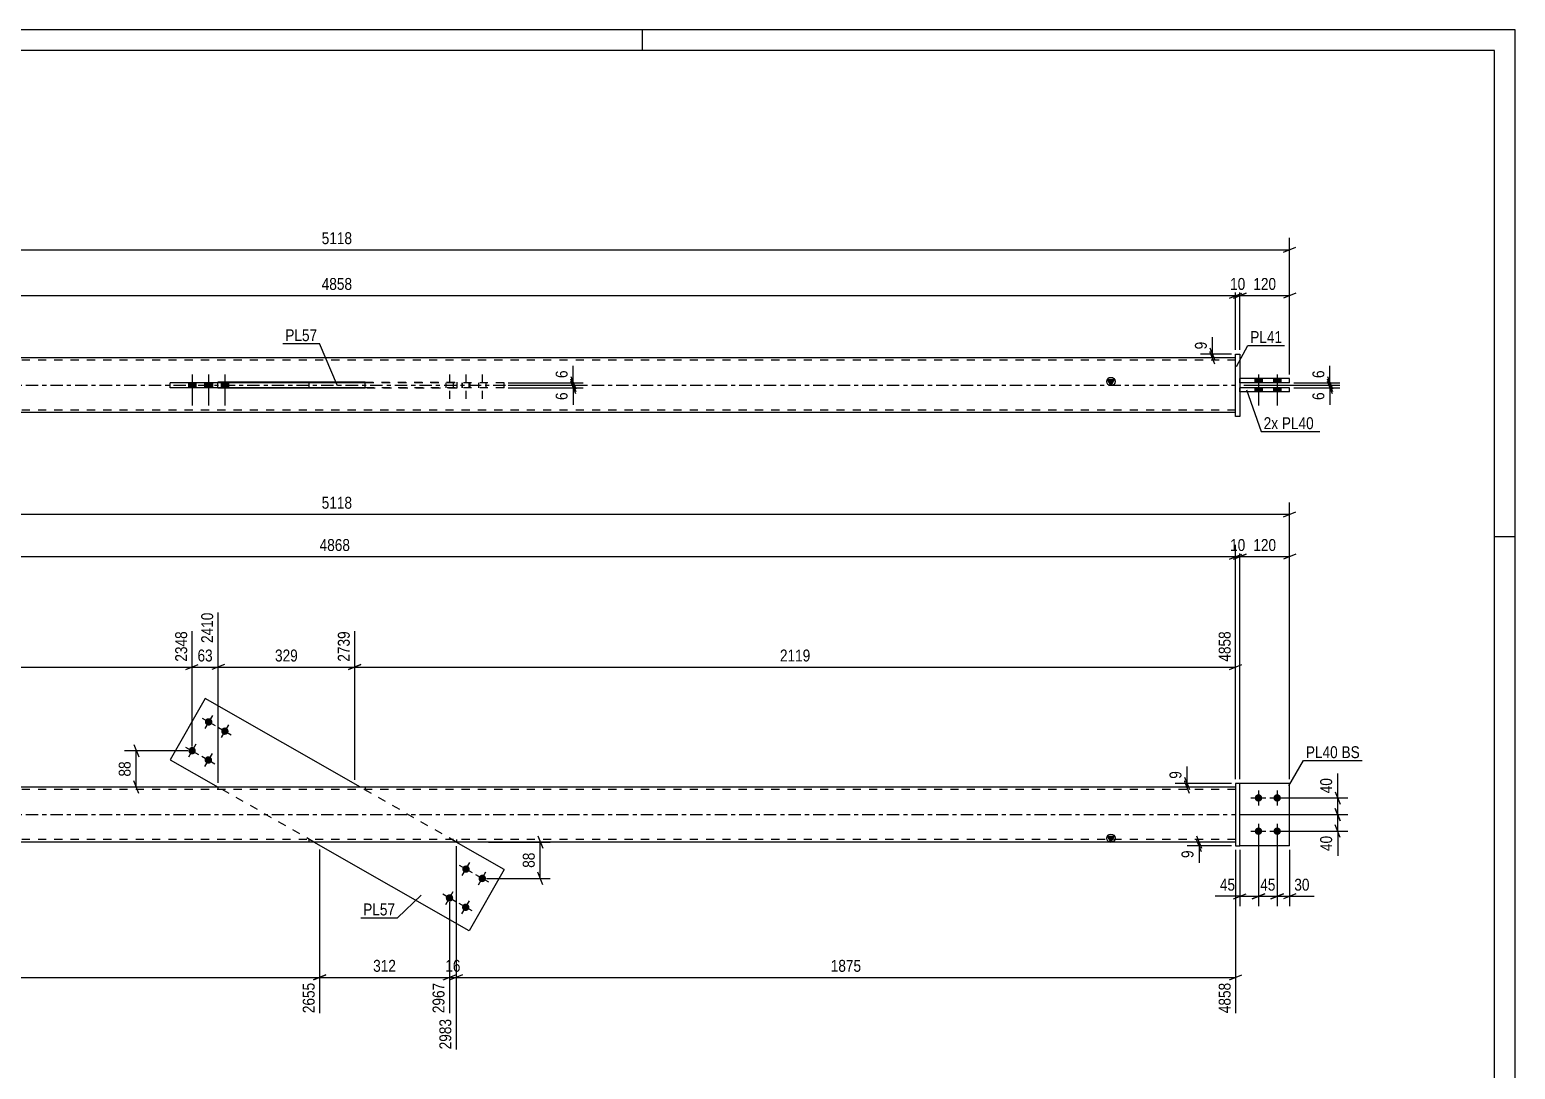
# Model space of a CAD drawing. Header units: millimetres. Extents: x 0 to 594, y 0 to 420.
# Drawn here: x 236.6 to 594, y 169.8 to 420 of the extents above; entities that cross this region are included whole.
import ezdxf

# ---------------------------------------------------------------- set-up
doc = ezdxf.new("R2010")
doc.units = ezdxf.units.MM
doc.linetypes.add('DXK_LINE_DOT2', pattern=[3.9198, 1.9599, -1.9599])
doc.linetypes.add('DXK_LINE_DOT3', pattern=[5.9187, 2.979, -0.9799, 0.9799, -0.9799])
doc.styles.add('Arial Narrow', font='ARIALN.TTF', dxfattribs={"height": 0.2})

# ---------------------------------------------------------------- blocks, each defined once
blk = doc.blocks.new('Unknown-581557676-1129')
at = {"color": 5, "linetype": 'Continuous'}
for p, q in [((594, 420), (0, 420)), ((384, 415), (384, 420)), ((594, 0), (594, 420)), ((589, 415), (5, 415)), ((589, 5), (589, 415)), ((594, 298), (589, 298))]:
    blk.add_line(p, q, dxfattribs=at)
blk = doc.blocks.new('Part-581557676-1929 - 1907')
at = {"color": 2, "linetype": 'Continuous'}
for p, q in [((527.72, 238.64), (526.72, 238.64)), ((526.72, 238.64), (526.72, 223.64)), ((527.72, 223.64), (527.72, 238.64)), ((526.72, 223.64), (527.72, 223.64))]:
    blk.add_line(p, q, dxfattribs=at)
blk = doc.blocks.new('Part-581557676-1918 - 1907')
at = {"linetype": 'Continuous'}
blk.add_hatch(color=2, dxfattribs=at).paths.add_polyline_path([(496.72, 224.54), (495.92, 225.94), (497.52, 225.94)])
at = {"color": 2, "linetype": 'Continuous'}
for p, q in [((526.72, 237.74), (182.41, 237.74)), ((496.72, 224.54), (495.92, 225.94)), ((495.92, 225.94), (497.52, 225.94)), ((497.52, 225.94), (496.72, 224.54)), ((526.72, 224.54), (182.41, 224.54))]:
    blk.add_line(p, q, dxfattribs=at)
at = {"color": 7, "linetype": 'DXK_LINE_DOT2'}
for p, q in [((526.72, 237.14), (182.41, 237.14)), ((281.84, 237.74), (281.84, 237.14)), ((317.31, 237.74), (317.31, 237.14)), ((526.72, 237.74), (526.72, 224.54)), ((526.72, 225.14), (182.41, 225.14)), ((303.85, 224.54), (303.85, 225.14)), ((339.33, 224.54), (339.33, 225.14))]:
    blk.add_line(p, q, dxfattribs=at)
at = {"color": 7, "linetype": 'DXK_LINE_DOT3'}
blk.add_line((182.41, 231.14), (526.72, 231.14), dxfattribs=at)
at = {"color": 2, "linetype": 'Continuous'}
blk.add_circle((496.72, 225.44), 1, dxfattribs=at)
blk = doc.blocks.new('Part-581557676-1923 - 1907')
at = {"color": 2, "linetype": 'Continuous'}
for p, q in [((539.72, 238.64), (527.72, 238.64)), ((539.72, 223.64), (539.72, 238.64)), ((539.72, 223.64), (527.72, 223.64))]:
    blk.add_line(p, q, dxfattribs=at)
at = {"color": 7, "linetype": 'DXK_LINE_DOT2'}
blk.add_line((527.72, 223.64), (527.72, 238.64), dxfattribs=at)
blk = doc.blocks.new('Part-581557676-1928 - 1907')
at = {"color": 7, "linetype": 'DXK_LINE_DOT2'}
for p, q in [((539.72, 238.64), (527.72, 238.64)), ((527.72, 223.64), (527.72, 238.64)), ((539.72, 223.64), (539.72, 238.64)), ((539.72, 223.64), (527.72, 223.64))]:
    blk.add_line(p, q, dxfattribs=at)
blk = doc.blocks.new('Part-581557676-1959 - 1907')
at = {"color": 2, "linetype": 'Continuous'}
for p, q in [((278.85, 259.09), (270.41, 244.33)), ((316.16, 237.74), (278.85, 259.09)), ((270.41, 244.33), (281.94, 237.74)), ((342.31, 203.19), (305, 224.54)), ((350.75, 217.94), (339.23, 224.54)), ((350.75, 217.94), (342.31, 203.19))]:
    blk.add_line(p, q, dxfattribs=at)
at = {"color": 7, "linetype": 'DXK_LINE_DOT2'}
for p, q in [((305, 224.54), (281.94, 237.74)), ((339.23, 224.54), (316.16, 237.74))]:
    blk.add_line(p, q, dxfattribs=at)
blk = doc.blocks.new('Bolt-581557676-1960 - 1907')
at = {"linetype": 'Continuous'}
for points in [[(532.22, 236.04, -1), (532.22, 234.24, -1)], [(536.72, 236.04, -1), (536.72, 234.24, -1)], [(532.22, 228.04, -1), (532.22, 226.24, -1)], [(536.72, 228.04, -1), (536.72, 226.24, -1)]]:
    blk.add_hatch(color=1, dxfattribs=at).paths.add_polyline_path(points)
at = {"color": 1, "linetype": 'Continuous'}
for p, q in [((532.22, 236.94), (532.22, 233.34)), ((536.72, 236.94), (536.72, 233.34)), ((530.42, 235.14), (534.02, 235.14)), ((534.92, 235.14), (538.52, 235.14)), ((532.22, 228.94), (532.22, 225.34)), ((536.72, 228.94), (536.72, 225.34)), ((530.42, 227.14), (534.02, 227.14)), ((534.92, 227.14), (538.52, 227.14))]:
    blk.add_line(p, q, dxfattribs=at)
blk = doc.blocks.new('Bolt-581557676-1962 - 1907')
at = {"linetype": 'Continuous'}
for points in [[(280.1, 254.23, -1), (279.21, 252.66, -1)], [(284.01, 251.99, -1), (283.12, 250.43, -1)], [(276.13, 247.28, -1), (275.24, 245.72, -1)], [(280.04, 245.05, -1), (279.14, 243.48, -1)]]:
    blk.add_hatch(color=1, dxfattribs=at).paths.add_polyline_path(points)
at = {"color": 1, "linetype": 'Continuous'}
for p, q in [((278.09, 254.34), (281.22, 252.55)), ((280.55, 255.01), (278.76, 251.88)), ((282, 252.1), (285.12, 250.31)), ((284.46, 252.77), (282.67, 249.65)), ((274.12, 247.39), (277.25, 245.61)), ((276.58, 248.06), (274.79, 244.94)), ((278.03, 245.16), (281.15, 243.37)), ((280.48, 245.83), (278.69, 242.7))]:
    blk.add_line(p, q, dxfattribs=at)
blk = doc.blocks.new('Bolt-581557676-1963 - 1907')
at = {"linetype": 'Continuous'}
for points in [[(341.13, 217.23, -1), (342.02, 218.79, -1)], [(345.03, 214.99, -1), (345.93, 216.56, -1)], [(337.15, 210.29, -1), (338.05, 211.85, -1)], [(341.06, 208.05, -1), (341.95, 209.61, -1)]]:
    blk.add_hatch(color=1, dxfattribs=at).paths.add_polyline_path(points)
at = {"color": 1, "linetype": 'Continuous'}
for p, q in [((343.14, 217.12), (340.01, 218.9)), ((340.68, 216.45), (342.47, 219.57)), ((347.04, 214.88), (343.92, 216.67)), ((344.59, 214.21), (346.37, 217.34)), ((339.16, 210.17), (336.04, 211.96)), ((336.71, 209.5), (338.5, 212.63)), ((343.07, 207.94), (339.94, 209.73)), ((340.61, 207.27), (342.4, 210.39))]:
    blk.add_line(p, q, dxfattribs=at)
blk = doc.blocks.new('Part-581557676-2357 - 2338')
at = {"color": 2, "linetype": 'Continuous'}
for p, q in [((539.72, 333.85), (527.72, 333.85)), ((527.72, 332.85), (527.72, 333.85)), ((539.72, 332.85), (527.72, 332.85)), ((539.72, 332.85), (539.72, 333.85))]:
    blk.add_line(p, q, dxfattribs=at)
blk = doc.blocks.new('Bolt-581557676-2341 - 2338')
at = {"color": 1, "linetype": 'DXK_LINE_DOT2'}
for p, q in [((337.6, 337.05), (337.6, 329.55)), ((341.51, 337.05), (341.51, 329.55)), ((341.57, 337.05), (341.57, 329.55)), ((345.48, 337.05), (345.48, 329.55)), ((336.7, 335.05), (336.7, 333.85)), ((338.5, 335.05), (338.5, 333.85)), ((340.61, 335.05), (340.61, 333.85)), ((340.67, 335.05), (340.67, 333.85)), ((342.41, 335.05), (342.41, 333.85)), ((342.47, 335.05), (342.47, 333.85)), ((344.58, 335.05), (344.58, 333.85)), ((346.38, 335.05), (346.38, 333.85))]:
    blk.add_line(p, q, dxfattribs=at)
blk = doc.blocks.new('Bolt-581557676-2342 - 2338')
at = {"linetype": 'Continuous'}
for points in [[(276.58, 335.05), (274.78, 335.05), (274.78, 333.85), (276.58, 333.85)], [(280.49, 335.05), (278.69, 335.05), (278.69, 333.85), (280.49, 333.85)], [(280.56, 335.05), (278.76, 335.05), (278.76, 333.85), (280.56, 333.85)], [(284.46, 335.05), (282.66, 335.05), (282.66, 333.85), (284.46, 333.85)]]:
    blk.add_hatch(color=1, dxfattribs=at).paths.add_polyline_path(points)
at = {"color": 1, "linetype": 'Continuous'}
for p, q in [((275.68, 337.05), (275.68, 329.55)), ((279.59, 337.05), (279.59, 329.55)), ((279.66, 337.05), (279.66, 329.55)), ((283.56, 337.05), (283.56, 329.55)), ((274.78, 335.05), (274.78, 333.85)), ((276.58, 335.05), (276.58, 333.85)), ((278.69, 335.05), (278.69, 333.85)), ((278.76, 335.05), (278.76, 333.85)), ((280.49, 335.05), (280.49, 333.85)), ((280.56, 335.05), (280.56, 333.85)), ((282.66, 335.05), (282.66, 333.85)), ((284.46, 335.05), (284.46, 333.85))]:
    blk.add_line(p, q, dxfattribs=at)
blk = doc.blocks.new('Part-581557676-2352 - 2338')
at = {"linetype": 'Continuous'}
blk.add_hatch(color=2, dxfattribs=at).paths.add_polyline_path([(496.72, 334.45), (495.92, 335.85), (497.52, 335.85)])
at = {"color": 2, "linetype": 'Continuous'}
for p, q in [((526.72, 341.05), (182.41, 341.05)), ((317.31, 335.15), (281.84, 335.15)), ((281.84, 335.05), (281.84, 335.15)), ((281.84, 333.85), (281.84, 333.75)), ((317.31, 333.75), (281.84, 333.75)), ((303.85, 335.05), (303.85, 335.15)), ((303.85, 333.85), (303.85, 333.75)), ((317.31, 333.75), (317.31, 335.15)), ((496.72, 334.45), (495.92, 335.85)), ((495.92, 335.85), (497.52, 335.85)), ((497.52, 335.85), (496.72, 334.45)), ((526.72, 327.85), (182.41, 327.85))]:
    blk.add_line(p, q, dxfattribs=at)
at = {"color": 7, "linetype": 'DXK_LINE_DOT2'}
for p, q in [((526.72, 340.45), (182.41, 340.45)), ((526.72, 327.85), (526.72, 341.05)), ((281.84, 333.75), (281.84, 335.05)), ((303.85, 333.75), (303.85, 335.05)), ((317.31, 335.15), (339.33, 335.15)), ((339.33, 333.75), (317.31, 333.75)), ((339.33, 335.15), (339.33, 333.75)), ((526.72, 328.45), (182.41, 328.45))]:
    blk.add_line(p, q, dxfattribs=at)
at = {"color": 7, "linetype": 'DXK_LINE_DOT3'}
blk.add_line((182.41, 334.45), (526.72, 334.45), dxfattribs=at)
at = {"color": 2, "linetype": 'Continuous'}
blk.add_circle((496.72, 335.35), 1, dxfattribs=at)
blk = doc.blocks.new('Part-581557676-2362 - 2338')
at = {"color": 2, "linetype": 'Continuous'}
for p, q in [((539.72, 336.05), (527.72, 336.05)), ((527.72, 335.05), (527.72, 336.05)), ((539.72, 335.05), (539.72, 336.05)), ((539.72, 335.05), (527.72, 335.05))]:
    blk.add_line(p, q, dxfattribs=at)
blk = doc.blocks.new('Part-581557676-2367 - 2338')
at = {"color": 2, "linetype": 'Continuous'}
for p, q in [((526.72, 326.95), (526.72, 341.95)), ((526.72, 341.95), (527.72, 341.95)), ((527.72, 341.95), (527.72, 326.95)), ((527.72, 326.95), (526.72, 326.95))]:
    blk.add_line(p, q, dxfattribs=at)
blk = doc.blocks.new('Bolt-581557676-2379 - 2338')
at = {"linetype": 'Continuous'}
for points in [[(533.12, 336.05), (531.32, 336.05), (531.32, 335.05), (533.12, 335.05)], [(533.12, 336.05), (531.32, 336.05), (531.32, 335.05), (533.12, 335.05)], [(537.62, 336.05), (535.82, 336.05), (535.82, 335.05), (537.62, 335.05)], [(537.62, 336.05), (535.82, 336.05), (535.82, 335.05), (537.62, 335.05)], [(533.12, 333.85), (531.32, 333.85), (531.32, 332.85), (533.12, 332.85)], [(533.12, 333.85), (531.32, 333.85), (531.32, 332.85), (533.12, 332.85)], [(537.62, 333.85), (535.82, 333.85), (535.82, 332.85), (537.62, 332.85)], [(537.62, 333.85), (535.82, 333.85), (535.82, 332.85), (537.62, 332.85)]]:
    blk.add_hatch(color=1, dxfattribs=at).paths.add_polyline_path(points)
at = {"color": 1, "linetype": 'Continuous'}
for p, q in [((531.32, 336.05), (531.32, 335.05)), ((531.32, 336.05), (531.32, 335.05)), ((532.22, 337.05), (532.22, 329.55)), ((532.22, 337.05), (532.22, 329.55)), ((533.12, 336.05), (533.12, 335.05)), ((533.12, 336.05), (533.12, 335.05)), ((535.82, 336.05), (535.82, 335.05)), ((535.82, 336.05), (535.82, 335.05)), ((536.72, 337.05), (536.72, 329.55)), ((536.72, 337.05), (536.72, 329.55)), ((537.62, 336.05), (537.62, 335.05)), ((537.62, 336.05), (537.62, 335.05)), ((531.32, 333.85), (531.32, 332.85)), ((531.32, 333.85), (531.32, 332.85)), ((533.12, 333.85), (533.12, 332.85)), ((533.12, 333.85), (533.12, 332.85)), ((535.82, 333.85), (535.82, 332.85)), ((535.82, 333.85), (535.82, 332.85)), ((537.62, 333.85), (537.62, 332.85)), ((537.62, 333.85), (537.62, 332.85))]:
    blk.add_line(p, q, dxfattribs=at)
blk = doc.blocks.new('Part-581557676-2385 - 2338')
at = {"color": 2, "linetype": 'Continuous'}
for p, q in [((270.41, 333.85), (270.41, 335.05)), ((317.31, 335.05), (270.41, 335.05)), ((317.31, 333.85), (270.41, 333.85)), ((278.85, 333.85), (278.85, 335.05))]:
    blk.add_line(p, q, dxfattribs=at)
at = {"color": 7, "linetype": 'DXK_LINE_DOT2'}
for p, q in [((350.75, 335.05), (317.31, 335.05)), ((350.75, 333.85), (317.31, 333.85)), ((342.31, 333.85), (342.31, 335.05)), ((350.75, 333.85), (350.75, 335.05))]:
    blk.add_line(p, q, dxfattribs=at)
blk = doc.blocks.new('StraightDimension-581557676-2099 - 1907')
at = {"color": 7, "linetype": 'Continuous'}
for p, q in [((532.22, 226.14), (532.22, 209.09)), ((536.72, 226.14), (536.72, 209.09)), ((530.72, 210.89), (533.72, 212.09)), ((532.22, 211.49), (536.72, 211.49)), ((538.22, 212.09), (535.22, 210.89))]:
    blk.add_line(p, q, dxfattribs=at)
at = {"color": 0}
blk.add_wipeout([(536.89, 212.24), (536.89, 216.44), (532.04, 216.44), (532.04, 212.24)], dxfattribs=at)
at = {"color": 3, "style": 'Arial Narrow'}
blk.add_text('45', height=2.863, dxfattribs=at).set_placement((532.64, 212.84))
blk = doc.blocks.new('StraightDimension-581557676-2191 - 1907')
at = {"color": 7, "linetype": 'Continuous'}
for p, q in [((339.23, 223.54), (339.23, 174.65)), ((337.6, 210.07), (337.6, 183.35)), ((336.1, 191.36), (339.1, 192.56)), ((337.6, 191.96), (339.23, 191.96)), ((340.73, 192.56), (337.73, 191.36))]:
    blk.add_line(p, q, dxfattribs=at)
at = {"color": 0}
blk.add_wipeout([(340.84, 192.71), (340.84, 196.91), (335.99, 196.91), (335.99, 192.71)], dxfattribs=at)
at = {"color": 0, "linetype": 'Continuous'}
blk.add_wipeout([(338.63, 182.56), (334.43, 182.56), (334.43, 174.05), (338.63, 174.05)], dxfattribs=at)
at = {"color": 3, "style": 'Arial Narrow'}
blk.add_text('16', height=2.863, dxfattribs=at).set_placement((336.59, 193.31))
at = {"color": 3, "linetype": 'Continuous', "style": 'Arial Narrow'}
blk.add_text('2983', height=2.863, rotation=90.0002, dxfattribs=at).set_placement((338.03, 174.65))
blk = doc.blocks.new('StraightDimension-581557676-2058 - 1907')
at = {"color": 7, "linetype": 'Continuous'}
for p, q in [((358.85, 226.04), (360.05, 223.04)), ((346.96, 224.54), (361.85, 224.54)), ((359.45, 215.77), (359.45, 224.54)), ((346.48, 215.77), (361.85, 215.77)), ((360.05, 214.27), (358.85, 217.27))]:
    blk.add_line(p, q, dxfattribs=at)
at = {"color": 0}
blk.add_wipeout([(358.7, 222.58), (354.5, 222.58), (354.5, 217.73), (358.7, 217.73)], dxfattribs=at)
at = {"color": 3, "style": 'Arial Narrow'}
blk.add_text('88', height=2.863, rotation=90.0002, dxfattribs=at).set_placement((358.1, 218.33))
blk = doc.blocks.new('StraightDimension-581557676-2251 - 1907')
at = {"color": 7, "linetype": 'Continuous'}
for p, q in [((281.94, 238.74), (281.94, 279.74)), ((314.8, 239.52), (314.8, 275.24)), ((283.44, 267.23), (280.44, 266.03)), ((281.94, 266.63), (314.8, 266.63)), ((313.3, 266.03), (316.3, 267.23))]:
    blk.add_line(p, q, dxfattribs=at)
at = {"color": 0, "linetype": 'Continuous'}
blk.add_wipeout([(314.2, 275.84), (310, 275.84), (310, 267.33), (314.2, 267.33)], dxfattribs=at)
at = {"color": 0}
blk.add_wipeout([(301.71, 267.38), (301.71, 271.58), (295.03, 271.58), (295.03, 267.38)], dxfattribs=at)
at = {"color": 3, "linetype": 'Continuous', "style": 'Arial Narrow'}
blk.add_text('2739', height=2.863, rotation=90.0002, dxfattribs=at).set_placement((313.6, 267.93))
at = {"color": 3, "style": 'Arial Narrow'}
blk.add_text('329', height=2.863, dxfattribs=at).set_placement((295.63, 267.98))
blk = doc.blocks.new('StraightDimension-581557676-2123 - 1907')
at = {"color": 7, "linetype": 'Continuous'}
for p, q in [((517.32, 226.04), (518.52, 223.04)), ((525.72, 224.54), (515.07, 224.54)), ((525.72, 223.64), (515.07, 223.64)), ((518.52, 222.14), (517.32, 225.14)), ((517.92, 223.64), (517.92, 224.54))]:
    blk.add_line(p, q, dxfattribs=at)
at = {"color": 0}
blk.add_wipeout([(517.17, 223.11), (512.97, 223.11), (512.97, 220.08), (517.17, 220.08)], dxfattribs=at)
at = {"color": 7, "linetype": 'Continuous'}
blk.add_line((517.92, 223.64), (517.92, 219.56), dxfattribs=at)
blk.add_line((517.92, 223.64), (517.92, 219.56), dxfattribs=at)
at = {"color": 3, "style": 'Arial Narrow'}
blk.add_text('9', height=2.86, rotation=90.0002, dxfattribs=at).set_placement((516.57, 220.68))
blk = doc.blocks.new('StraightDimension-581557676-2083 - 1907')
at = {"color": 7, "linetype": 'Continuous'}
for p, q in [((532.22, 226.14), (532.22, 209.09)), ((527.72, 222.64), (527.72, 209.09)), ((526.22, 210.89), (529.22, 212.09)), ((527.72, 211.49), (532.22, 211.49)), ((533.72, 212.09), (530.72, 210.89))]:
    blk.add_line(p, q, dxfattribs=at)
at = {"color": 0}
blk.add_wipeout([(527.19, 212.24), (527.19, 216.44), (522.33, 216.44), (522.33, 212.24)], dxfattribs=at)
at = {"color": 7, "linetype": 'Continuous'}
blk.add_line((527.72, 211.49), (521.81, 211.49), dxfattribs=at)
blk.add_line((527.72, 211.49), (521.81, 211.49), dxfattribs=at)
at = {"color": 3, "style": 'Arial Narrow'}
blk.add_text('45', height=2.863, dxfattribs=at).set_placement((522.93, 212.84))
blk = doc.blocks.new('StraightDimension-581557676-2017 - 1907')
at = {"color": 7, "linetype": 'Continuous'}
for p, q in [((514.43, 240.14), (515.63, 237.14)), ((525.72, 238.64), (512.18, 238.64)), ((525.72, 237.74), (512.18, 237.74)), ((515.63, 236.24), (514.43, 239.24)), ((515.03, 237.74), (515.03, 238.64))]:
    blk.add_line(p, q, dxfattribs=at)
at = {"color": 0}
blk.add_wipeout([(514.28, 242.19), (510.08, 242.19), (510.08, 239.16), (514.28, 239.16)], dxfattribs=at)
at = {"color": 7, "linetype": 'Continuous'}
blk.add_line((515.03, 238.64), (515.03, 242.72), dxfattribs=at)
blk.add_line((515.03, 238.64), (515.03, 242.72), dxfattribs=at)
at = {"color": 3, "style": 'Arial Narrow'}
blk.add_text('9', height=2.86, rotation=90.0002, dxfattribs=at).set_placement((513.68, 239.76))
blk = doc.blocks.new('StraightDimension-581557676-2183 - 1907')
at = {"color": 7, "linetype": 'Continuous'}
for p, q in [((306.36, 222.76), (306.36, 183.35)), ((337.6, 210.07), (337.6, 183.35)), ((307.86, 192.56), (304.86, 191.36)), ((306.36, 191.96), (337.6, 191.96)), ((336.1, 191.36), (339.1, 192.56))]:
    blk.add_line(p, q, dxfattribs=at)
at = {"color": 0}
blk.add_wipeout([(325.32, 192.71), (325.32, 196.91), (318.64, 196.91), (318.64, 192.71)], dxfattribs=at)
at = {"color": 0, "linetype": 'Continuous'}
blk.add_wipeout([(337, 191.26), (332.8, 191.26), (332.8, 182.75), (337, 182.75)], dxfattribs=at)
at = {"color": 3, "style": 'Arial Narrow'}
blk.add_text('312', height=2.863, dxfattribs=at).set_placement((319.24, 193.31))
at = {"color": 3, "linetype": 'Continuous', "style": 'Arial Narrow'}
blk.add_text('2967', height=2.863, rotation=90.0002, dxfattribs=at).set_placement((336.4, 183.35))
blk = doc.blocks.new('StraightDimension-581557676-1974 - 1907')
at = {"color": 7, "linetype": 'Continuous'}
for p, q in [((526.22, 292.62), (529.22, 293.82)), ((527.72, 239.64), (527.72, 296.07)), ((527.72, 293.22), (539.72, 293.22)), ((541.22, 293.82), (538.22, 292.62)), ((539.72, 239.64), (539.72, 296.07))]:
    blk.add_line(p, q, dxfattribs=at)
at = {"color": 0}
blk.add_wipeout([(537.06, 293.97), (537.06, 298.17), (530.37, 298.17), (530.37, 293.97)], dxfattribs=at)
at = {"color": 3, "style": 'Arial Narrow'}
blk.add_text('120', height=2.863, dxfattribs=at).set_placement((530.97, 294.57))
blk = doc.blocks.new('StraightDimension-581557676-1990 - 1907')
at = {"color": 7, "linetype": 'Continuous'}
for p, q in [((525.22, 292.62), (528.22, 293.82)), ((529.22, 293.82), (526.22, 292.62)), ((526.72, 239.64), (526.72, 296.07)), ((526.72, 293.22), (527.72, 293.22)), ((527.72, 239.64), (527.72, 296.07))]:
    blk.add_line(p, q, dxfattribs=at)
at = {"color": 0}
blk.add_wipeout([(529.64, 293.97), (529.64, 298.17), (524.79, 298.17), (524.79, 293.97)], dxfattribs=at)
at = {"color": 3, "style": 'Arial Narrow'}
blk.add_text('10', height=2.863, dxfattribs=at).set_placement((525.39, 294.57))
blk = doc.blocks.new('StraightDimension-581557676-2001 - 1907')
at = {"color": 7, "linetype": 'Continuous'}
for p, q in [((93.31, 293.22), (526.72, 293.22)), ((525.22, 292.62), (528.22, 293.82)), ((526.72, 239.64), (526.72, 296.07))]:
    blk.add_line(p, q, dxfattribs=at)
at = {"color": 0}
blk.add_wipeout([(314.27, 293.97), (314.27, 298.17), (305.76, 298.17), (305.76, 293.97)], dxfattribs=at)
at = {"color": 3, "style": 'Arial Narrow'}
blk.add_text('4868', height=2.863, dxfattribs=at).set_placement((306.36, 294.57))
blk = doc.blocks.new('StraightDimension-581557676-2029 - 1907')
at = {"color": 7, "linetype": 'Continuous'}
for p, q in [((550.68, 232.64), (551.88, 229.64)), ((527.72, 231.14), (553.68, 231.14)), ((551.28, 227.14), (551.28, 231.14)), ((537.72, 227.14), (553.68, 227.14)), ((551.88, 225.64), (550.68, 228.64))]:
    blk.add_line(p, q, dxfattribs=at)
at = {"color": 0}
blk.add_wipeout([(550.53, 226.61), (546.33, 226.61), (546.33, 221.76), (550.53, 221.76)], dxfattribs=at)
at = {"color": 7, "linetype": 'Continuous'}
blk.add_line((551.28, 227.14), (551.28, 221.23), dxfattribs=at)
blk.add_line((551.28, 227.14), (551.28, 221.23), dxfattribs=at)
at = {"color": 3, "style": 'Arial Narrow'}
blk.add_text('40', height=2.863, rotation=90.0002, dxfattribs=at).set_placement((549.93, 222.36))
blk = doc.blocks.new('StraightDimension-581557676-2044 - 1907')
at = {"color": 7, "linetype": 'Continuous'}
for p, q in [((550.68, 236.64), (551.88, 233.64)), ((537.72, 235.14), (553.68, 235.14)), ((551.88, 229.64), (550.68, 232.64)), ((551.28, 231.14), (551.28, 235.14)), ((527.72, 231.14), (553.68, 231.14))]:
    blk.add_line(p, q, dxfattribs=at)
at = {"color": 0}
blk.add_wipeout([(550.53, 240.52), (546.33, 240.52), (546.33, 235.66), (550.53, 235.66)], dxfattribs=at)
at = {"color": 7, "linetype": 'Continuous'}
blk.add_line((551.28, 235.14), (551.28, 241.04), dxfattribs=at)
blk.add_line((551.28, 235.14), (551.28, 241.04), dxfattribs=at)
at = {"color": 3, "style": 'Arial Narrow'}
blk.add_text('40', height=2.863, rotation=90.0002, dxfattribs=at).set_placement((549.93, 236.26))
blk = doc.blocks.new('StraightDimension-581557676-2109 - 1907')
at = {"color": 7, "linetype": 'Continuous'}
for p, q in [((536.72, 226.14), (536.72, 209.09)), ((539.72, 222.64), (539.72, 209.09)), ((535.22, 210.89), (538.22, 212.09)), ((536.72, 211.49), (539.72, 211.49)), ((541.22, 212.09), (538.22, 210.89))]:
    blk.add_line(p, q, dxfattribs=at)
at = {"color": 0}
blk.add_wipeout([(545.1, 212.24), (545.1, 216.44), (540.24, 216.44), (540.24, 212.24)], dxfattribs=at)
at = {"color": 7, "linetype": 'Continuous'}
blk.add_line((539.72, 211.49), (545.62, 211.49), dxfattribs=at)
blk.add_line((539.72, 211.49), (545.62, 211.49), dxfattribs=at)
at = {"color": 3, "style": 'Arial Narrow'}
blk.add_text('30', height=2.863, dxfattribs=at).set_placement((540.84, 212.84))
blk = doc.blocks.new('StraightDimension-581557676-2177 - 1907')
at = {"color": 7, "linetype": 'Continuous'}
for p, q in [((94.31, 222.64), (94.31, 188.83)), ((306.36, 222.76), (306.36, 183.35)), ((95.81, 192.56), (92.81, 191.36)), ((94.31, 191.96), (306.36, 191.96)), ((304.86, 191.36), (307.86, 192.56))]:
    blk.add_line(p, q, dxfattribs=at)
at = {"color": 0}
blk.add_wipeout([(204.59, 192.71), (204.59, 196.91), (196.08, 196.91), (196.08, 192.71)], dxfattribs=at)
at = {"color": 0, "linetype": 'Continuous'}
for points in [[(93.71, 191.26), (89.51, 191.26), (89.51, 188.23), (93.71, 188.23)], [(305.76, 191.26), (301.56, 191.26), (301.56, 182.75), (305.76, 182.75)]]:
    blk.add_wipeout(points, dxfattribs=at)
at = {"color": 3, "style": 'Arial Narrow'}
blk.add_text('2655', height=2.863, dxfattribs=at).set_placement((196.68, 193.31))
at = {"color": 3, "linetype": 'Continuous', "style": 'Arial Narrow'}
for s, height, p in [('0', 2.86, (93.11, 188.83)), ('2655', 2.863, (305.16, 183.35))]:
    blk.add_text(s, height=height, rotation=90.0002, dxfattribs=at).set_placement(p)
blk = doc.blocks.new('StraightDimension-581557676-2205 - 1907')
at = {"color": 7, "linetype": 'Continuous'}
for p, q in [((339.23, 223.54), (339.23, 174.65)), ((526.72, 222.64), (526.72, 183.35)), ((340.73, 192.56), (337.73, 191.36)), ((339.23, 191.96), (526.72, 191.96)), ((525.22, 191.36), (528.22, 192.56))]:
    blk.add_line(p, q, dxfattribs=at)
at = {"color": 0}
blk.add_wipeout([(437.23, 192.71), (437.23, 196.91), (428.72, 196.91), (428.72, 192.71)], dxfattribs=at)
at = {"color": 0, "linetype": 'Continuous'}
blk.add_wipeout([(526.12, 191.26), (521.92, 191.26), (521.92, 182.75), (526.12, 182.75)], dxfattribs=at)
at = {"color": 3, "style": 'Arial Narrow'}
blk.add_text('1875', height=2.863, dxfattribs=at).set_placement((429.32, 193.31))
at = {"color": 3, "linetype": 'Continuous', "style": 'Arial Narrow'}
blk.add_text('4858', height=2.863, rotation=90.0002, dxfattribs=at).set_placement((525.52, 183.35))
blk = doc.blocks.new('StraightDimension-581557676-2243 - 1907')
at = {"color": 7, "linetype": 'Continuous'}
for p, q in [((314.8, 239.52), (314.8, 275.24)), ((526.72, 239.64), (526.72, 275.24)), ((316.3, 267.23), (313.3, 266.03)), ((314.8, 266.63), (526.72, 266.63)), ((525.22, 266.03), (528.22, 267.23))]:
    blk.add_line(p, q, dxfattribs=at)
at = {"color": 0, "linetype": 'Continuous'}
blk.add_wipeout([(526.12, 275.84), (521.92, 275.84), (521.92, 267.33), (526.12, 267.33)], dxfattribs=at)
at = {"color": 0}
blk.add_wipeout([(425.02, 267.38), (425.02, 271.58), (416.5, 271.58), (416.5, 267.38)], dxfattribs=at)
at = {"color": 3, "linetype": 'Continuous', "style": 'Arial Narrow'}
blk.add_text('4858', height=2.863, rotation=90.0002, dxfattribs=at).set_placement((525.52, 267.93))
at = {"color": 3, "style": 'Arial Narrow'}
blk.add_text('2119', height=2.863, dxfattribs=at).set_placement((417.1, 267.98))
blk = doc.blocks.new('StraightDimension-581557676-2267 - 1907')
at = {"color": 7, "linetype": 'Continuous'}
for p, q in [((281.94, 238.74), (281.94, 279.74)), ((275.68, 247.5), (275.68, 275.24)), ((274.18, 266.03), (277.18, 267.23)), ((275.68, 266.63), (281.94, 266.63)), ((283.44, 267.23), (280.44, 266.03))]:
    blk.add_line(p, q, dxfattribs=at)
at = {"color": 0}
blk.add_wipeout([(281.24, 267.38), (281.24, 271.58), (276.38, 271.58), (276.38, 267.38)], dxfattribs=at)
at = {"color": 0, "linetype": 'Continuous'}
blk.add_wipeout([(281.34, 280.34), (277.14, 280.34), (277.14, 271.83), (281.34, 271.83)], dxfattribs=at)
at = {"color": 3, "linetype": 'Continuous', "style": 'Arial Narrow'}
blk.add_text('2410', height=2.863, rotation=90.0002, dxfattribs=at).set_placement((280.74, 272.43))
at = {"color": 3, "style": 'Arial Narrow'}
blk.add_text('63', height=2.863, dxfattribs=at).set_placement((276.98, 267.98))
blk = doc.blocks.new('StraightDimension-581557676-2283 - 1907')
at = {"color": 7, "linetype": 'Continuous'}
for p, q in [((275.68, 247.5), (275.68, 275.24)), ((94.31, 238.74), (94.31, 269.76)), ((95.81, 267.23), (92.81, 266.03)), ((94.31, 266.63), (275.68, 266.63)), ((274.18, 266.03), (277.18, 267.23))]:
    blk.add_line(p, q, dxfattribs=at)
at = {"color": 0, "linetype": 'Continuous'}
for points in [[(275.08, 275.84), (270.88, 275.84), (270.88, 267.33), (275.08, 267.33)], [(93.71, 270.36), (89.51, 270.36), (89.51, 267.33), (93.71, 267.33)]]:
    blk.add_wipeout(points, dxfattribs=at)
at = {"color": 0}
blk.add_wipeout([(189.25, 267.38), (189.25, 271.58), (180.74, 271.58), (180.74, 267.38)], dxfattribs=at)
at = {"color": 3, "linetype": 'Continuous', "style": 'Arial Narrow'}
for s, height, p in [('2348', 2.863, (274.48, 267.93)), ('0', 2.86, (93.11, 267.93))]:
    blk.add_text(s, height=height, rotation=90.0002, dxfattribs=at).set_placement(p)
at = {"color": 3, "style": 'Arial Narrow'}
blk.add_text('2348', height=2.863, dxfattribs=at).set_placement((181.34, 267.98))
blk = doc.blocks.new('StraightDimension-581557676-2294 - 1907')
at = {"color": 7, "linetype": 'Continuous'}
for p, q in [((538.22, 302.79), (541.22, 303.99)), ((539.72, 239.64), (539.72, 306.24)), ((81.31, 303.39), (539.72, 303.39))]:
    blk.add_line(p, q, dxfattribs=at)
at = {"color": 0}
blk.add_wipeout([(314.77, 304.14), (314.77, 308.34), (306.26, 308.34), (306.26, 304.14)], dxfattribs=at)
at = {"color": 3, "style": 'Arial Narrow'}
blk.add_text('5118', height=2.863, dxfattribs=at).set_placement((306.86, 304.74))
blk = doc.blocks.new('StraightDimension-581557676-3622 - 1907')
at = {"color": 7, "linetype": 'Continuous'}
for p, q in [((261.65, 248), (262.85, 245)), ((274.68, 246.5), (259.4, 246.5)), ((262.25, 237.74), (262.25, 246.5)), ((270.31, 237.74), (259.4, 237.74)), ((262.85, 236.24), (261.65, 239.24))]:
    blk.add_line(p, q, dxfattribs=at)
at = {"color": 0}
blk.add_wipeout([(261.5, 244.55), (257.3, 244.55), (257.3, 239.69), (261.5, 239.69)], dxfattribs=at)
at = {"color": 3, "style": 'Arial Narrow'}
blk.add_text('88', height=2.863, rotation=90.0002, dxfattribs=at).set_placement((260.9, 240.29))
blk = doc.blocks.new('StraightDimension-581557676-2483 - 2338')
at = {"color": 7, "linetype": 'Continuous'}
for p, q in [((527.72, 342.95), (527.72, 358.89)), ((539.72, 337.05), (539.72, 358.89)), ((526.22, 355.44), (529.22, 356.64)), ((527.72, 356.04), (539.72, 356.04)), ((541.22, 356.64), (538.22, 355.44))]:
    blk.add_line(p, q, dxfattribs=at)
at = {"color": 0}
blk.add_wipeout([(537.06, 356.79), (537.06, 360.99), (530.37, 360.99), (530.37, 356.79)], dxfattribs=at)
at = {"color": 3, "style": 'Arial Narrow'}
blk.add_text('120', height=2.863, dxfattribs=at).set_placement((530.97, 357.39))
blk = doc.blocks.new('StraightDimension-581557676-2404 - 2338')
at = {"color": 7, "linetype": 'Continuous'}
for p, q in [((366.76, 335.95), (367.96, 332.95)), ((351.75, 334.45), (369.76, 334.45)), ((351.75, 333.85), (369.76, 333.85)), ((367.96, 332.35), (366.76, 335.35)), ((367.36, 333.85), (367.36, 334.45))]:
    blk.add_line(p, q, dxfattribs=at)
at = {"color": 0}
blk.add_wipeout([(366.61, 333.33), (362.41, 333.33), (362.41, 330.3), (366.61, 330.3)], dxfattribs=at)
at = {"color": 7, "linetype": 'Continuous'}
blk.add_line((367.36, 333.85), (367.36, 329.77), dxfattribs=at)
blk.add_line((367.36, 333.85), (367.36, 329.77), dxfattribs=at)
at = {"color": 3, "style": 'Arial Narrow'}
blk.add_text('6', height=2.86, rotation=90.0002, dxfattribs=at).set_placement((366.01, 330.9))
blk = doc.blocks.new('StraightDimension-581557676-2534 - 2338')
at = {"color": 7, "linetype": 'Continuous'}
for p, q in [((539.72, 337.05), (539.72, 369.9)), ((81.31, 367.05), (539.72, 367.05)), ((538.22, 366.45), (541.22, 367.65))]:
    blk.add_line(p, q, dxfattribs=at)
at = {"color": 0}
blk.add_wipeout([(314.77, 367.8), (314.77, 372), (306.26, 372), (306.26, 367.8)], dxfattribs=at)
at = {"color": 3, "style": 'Arial Narrow'}
blk.add_text('5118', height=2.863, dxfattribs=at).set_placement((306.86, 368.4))
blk = doc.blocks.new('StraightDimension-581557676-2503 - 2338')
at = {"color": 7, "linetype": 'Continuous'}
for p, q in [((526.72, 342.95), (526.72, 358.89)), ((94.31, 356.04), (526.72, 356.04)), ((525.22, 355.44), (528.22, 356.64))]:
    blk.add_line(p, q, dxfattribs=at)
at = {"color": 0}
blk.add_wipeout([(314.77, 356.79), (314.77, 360.99), (306.26, 360.99), (306.26, 356.79)], dxfattribs=at)
at = {"color": 3, "style": 'Arial Narrow'}
blk.add_text('4858', height=2.863, dxfattribs=at).set_placement((306.86, 357.39))
blk = doc.blocks.new('StraightDimension-581557676-2453 - 2338')
at = {"color": 7, "linetype": 'Continuous'}
for p, q in [((548.81, 335.95), (550.01, 332.95)), ((528.72, 334.45), (551.81, 334.45)), ((540.72, 333.85), (551.81, 333.85)), ((550.01, 332.35), (548.81, 335.35)), ((549.41, 333.85), (549.41, 334.45))]:
    blk.add_line(p, q, dxfattribs=at)
at = {"color": 0}
blk.add_wipeout([(548.66, 333.33), (544.46, 333.33), (544.46, 330.3), (548.66, 330.3)], dxfattribs=at)
at = {"color": 7, "linetype": 'Continuous'}
blk.add_line((549.41, 333.85), (549.41, 329.77), dxfattribs=at)
blk.add_line((549.41, 333.85), (549.41, 329.77), dxfattribs=at)
at = {"color": 3, "style": 'Arial Narrow'}
blk.add_text('6', height=2.86, rotation=90.0002, dxfattribs=at).set_placement((548.06, 330.9))
blk = doc.blocks.new('StraightDimension-581557676-2400 - 2338')
at = {"color": 7, "linetype": 'Continuous'}
for p, q in [((366.76, 336.55), (367.96, 333.55)), ((367.96, 332.95), (366.76, 335.95)), ((351.75, 335.05), (369.76, 335.05)), ((351.75, 334.45), (369.76, 334.45)), ((367.36, 334.45), (367.36, 335.05))]:
    blk.add_line(p, q, dxfattribs=at)
at = {"color": 0}
blk.add_wipeout([(366.61, 338.6), (362.41, 338.6), (362.41, 335.58), (366.61, 335.58)], dxfattribs=at)
at = {"color": 7, "linetype": 'Continuous'}
blk.add_line((367.36, 335.05), (367.36, 339.13), dxfattribs=at)
blk.add_line((367.36, 335.05), (367.36, 339.13), dxfattribs=at)
at = {"color": 3, "style": 'Arial Narrow'}
blk.add_text('6', height=2.86, rotation=90.0002, dxfattribs=at).set_placement((366.01, 336.18))
blk = doc.blocks.new('StraightDimension-581557676-2462 - 2338')
at = {"color": 7, "linetype": 'Continuous'}
for p, q in [((548.81, 336.55), (550.01, 333.55)), ((550.01, 332.95), (548.81, 335.95)), ((528.72, 334.45), (551.81, 334.45)), ((540.72, 335.05), (551.81, 335.05)), ((549.41, 334.45), (549.41, 335.05))]:
    blk.add_line(p, q, dxfattribs=at)
at = {"color": 0}
blk.add_wipeout([(548.66, 338.6), (544.46, 338.6), (544.46, 335.58), (548.66, 335.58)], dxfattribs=at)
at = {"color": 7, "linetype": 'Continuous'}
blk.add_line((549.41, 335.05), (549.41, 339.13), dxfattribs=at)
blk.add_line((549.41, 335.05), (549.41, 339.13), dxfattribs=at)
at = {"color": 3, "style": 'Arial Narrow'}
blk.add_text('6', height=2.86, rotation=90.0002, dxfattribs=at).set_placement((548.06, 336.18))
blk = doc.blocks.new('StraightDimension-581557676-2472 - 2338')
at = {"color": 7, "linetype": 'Continuous'}
for p, q in [((520.54, 343.45), (521.74, 340.45)), ((525.72, 341.95), (518.29, 341.95)), ((525.72, 341.05), (518.29, 341.05)), ((521.74, 339.55), (520.54, 342.55)), ((521.14, 341.05), (521.14, 341.95))]:
    blk.add_line(p, q, dxfattribs=at)
at = {"color": 0}
blk.add_wipeout([(520.39, 345.5), (516.19, 345.5), (516.19, 342.48), (520.39, 342.48)], dxfattribs=at)
at = {"color": 7, "linetype": 'Continuous'}
blk.add_line((521.14, 341.95), (521.14, 346.03), dxfattribs=at)
blk.add_line((521.14, 341.95), (521.14, 346.03), dxfattribs=at)
at = {"color": 3, "style": 'Arial Narrow'}
blk.add_text('9', height=2.86, rotation=90.0002, dxfattribs=at).set_placement((519.79, 343.08))
blk = doc.blocks.new('StraightDimension-581557676-2493 - 2338')
at = {"color": 7, "linetype": 'Continuous'}
for p, q in [((526.72, 342.95), (526.72, 358.89)), ((527.72, 342.95), (527.72, 358.89)), ((525.22, 355.44), (528.22, 356.64)), ((529.22, 356.64), (526.22, 355.44)), ((526.72, 356.04), (527.72, 356.04))]:
    blk.add_line(p, q, dxfattribs=at)
at = {"color": 0}
blk.add_wipeout([(529.64, 356.79), (529.64, 360.99), (524.79, 360.99), (524.79, 356.79)], dxfattribs=at)
at = {"color": 3, "style": 'Arial Narrow'}
blk.add_text('10', height=2.863, dxfattribs=at).set_placement((525.39, 357.39))
blk = doc.blocks.new('Mark-581557676-1955 - 1907')
at = {"color": 0}
blk.add_wipeout([(324.51, 206.88), (324.51, 209.88), (316.84, 209.88), (316.84, 206.88)], dxfattribs=at)
blk.add_wipeout([(324.51, 206.88), (324.51, 209.88), (316.84, 209.88), (316.84, 206.88)], dxfattribs=at)
at = {"color": 30, "linetype": 'Continuous'}
for p in [(330.78, 211.76), (316.24, 206.28)]:
    blk.add_line(p, (325.11, 206.28), dxfattribs=at)
at = {"color": 3, "style": 'Arial Narrow'}
blk.add_text('PL57', height=2.863, dxfattribs=at).set_placement((316.84, 206.88))
blk = doc.blocks.new('MarkSet-581557676-2323 - 1907')
at = {"color": 0}
blk.add_wipeout([(551.3, 244.72), (551.3, 247.72), (543.62, 247.72), (543.62, 244.72)], dxfattribs=at)
blk.add_wipeout([(551.3, 244.72), (551.3, 247.72), (543.62, 247.72), (543.62, 244.72)], dxfattribs=at)
at = {"color": 30, "linetype": 'Continuous'}
blk.add_line((539.52, 238.06), (543.02, 244.12), dxfattribs=at)
at = {"color": 0}
blk.add_wipeout([(556.58, 244.72), (556.58, 247.72), (552.2, 247.72), (552.2, 244.72)], dxfattribs=at)
blk.add_wipeout([(556.58, 244.72), (556.58, 247.72), (552.2, 247.72), (552.2, 244.72)], dxfattribs=at)
at = {"color": 30, "linetype": 'Continuous'}
blk.add_line((543.02, 244.12), (557.18, 244.12), dxfattribs=at)
at = {"color": 3, "style": 'Arial Narrow'}
for s, p in [('PL40', (543.62, 244.72)), ('BS', (552.2, 244.72))]:
    blk.add_text(s, height=2.863, dxfattribs=at).set_placement(p)
blk = doc.blocks.new('MarkSet-581557676-2566 - 2338')
at = {"color": 0}
blk.add_wipeout([(536.94, 323.88), (536.94, 326.88), (533.47, 326.88), (533.47, 323.88)], dxfattribs=at)
blk.add_wipeout([(536.94, 323.88), (536.94, 326.88), (533.47, 326.88), (533.47, 323.88)], dxfattribs=at)
at = {"color": 30, "linetype": 'Continuous'}
blk.add_line((529.33, 333.31), (532.87, 323.28), dxfattribs=at)
at = {"color": 0}
blk.add_wipeout([(545.51, 323.88), (545.51, 326.88), (537.84, 326.88), (537.84, 323.88)], dxfattribs=at)
blk.add_wipeout([(545.51, 323.88), (545.51, 326.88), (537.84, 326.88), (537.84, 323.88)], dxfattribs=at)
at = {"color": 30, "linetype": 'Continuous'}
blk.add_line((532.87, 323.28), (547.01, 323.28), dxfattribs=at)
at = {"color": 3, "style": 'Arial Narrow'}
for s, p in [('2x', (533.47, 323.88)), ('PL40', (537.84, 323.88))]:
    blk.add_text(s, height=2.863, dxfattribs=at).set_placement(p)
blk = doc.blocks.new('Mark-581557676-2363 - 2338')
at = {"color": 0}
blk.add_wipeout([(537.91, 344.61), (537.91, 347.61), (530.23, 347.61), (530.23, 344.61)], dxfattribs=at)
blk.add_wipeout([(537.91, 344.61), (537.91, 347.61), (530.23, 347.61), (530.23, 344.61)], dxfattribs=at)
at = {"color": 30, "linetype": 'Continuous'}
for p, q in [((526.95, 338.93), (529.63, 344.01)), ((529.63, 344.01), (538.51, 344.01))]:
    blk.add_line(p, q, dxfattribs=at)
at = {"color": 3, "style": 'Arial Narrow'}
blk.add_text('PL41', height=2.863, dxfattribs=at).set_placement((530.23, 344.61))
blk = doc.blocks.new('Mark-581557676-2381 - 2338')
at = {"color": 0}
blk.add_wipeout([(305.77, 345.06), (305.77, 348.06), (298.1, 348.06), (298.1, 345.06)], dxfattribs=at)
blk.add_wipeout([(305.77, 345.06), (305.77, 348.06), (298.1, 348.06), (298.1, 345.06)], dxfattribs=at)
at = {"color": 30, "linetype": 'Continuous'}
for p in [(297.5, 344.46), (310.67, 334.28)]:
    blk.add_line(p, (306.37, 344.46), dxfattribs=at)
at = {"color": 3, "style": 'Arial Narrow'}
blk.add_text('PL57', height=2.863, dxfattribs=at).set_placement((298.1, 345.06))

msp = doc.modelspace()

# ---------------------------------------------------------------- block references
for name in ['Unknown-581557676-1129', 'Part-581557676-2352 - 2338', 'Part-581557676-2367 - 2338', 'Bolt-581557676-2342 - 2338', 'Bolt-581557676-2341 - 2338', 'Part-581557676-2362 - 2338', 'Bolt-581557676-2379 - 2338', 'Part-581557676-2385 - 2338', 'Part-581557676-2357 - 2338', 'Part-581557676-1959 - 1907', 'Bolt-581557676-1962 - 1907', 'Part-581557676-1918 - 1907', 'Part-581557676-1929 - 1907', 'Part-581557676-1923 - 1907', 'Part-581557676-1928 - 1907', 'Bolt-581557676-1960 - 1907', 'Bolt-581557676-1963 - 1907']:
    msp.add_blockref(name, (0, 0))

# ---------------------------------------------------------------- next in the draw order: block references
for name in ['StraightDimension-581557676-2483 - 2338', 'StraightDimension-581557676-2404 - 2338', 'StraightDimension-581557676-2251 - 1907', 'StraightDimension-581557676-2017 - 1907', 'StraightDimension-581557676-2058 - 1907', 'StraightDimension-581557676-2123 - 1907', 'StraightDimension-581557676-2099 - 1907', 'StraightDimension-581557676-2191 - 1907']:
    msp.add_blockref(name, (0, 0))

# ---------------------------------------------------------------- next in the draw order: block references
for name in ['StraightDimension-581557676-2534 - 2338', 'StraightDimension-581557676-1974 - 1907', 'StraightDimension-581557676-2083 - 1907', 'StraightDimension-581557676-2183 - 1907']:
    msp.add_blockref(name, (0, 0))

# ---------------------------------------------------------------- next in the draw order: block references
for name in ['StraightDimension-581557676-2503 - 2338', 'StraightDimension-581557676-2400 - 2338', 'StraightDimension-581557676-2453 - 2338', 'StraightDimension-581557676-1990 - 1907', 'StraightDimension-581557676-2029 - 1907', 'StraightDimension-581557676-2177 - 1907', 'Mark-581557676-1955 - 1907']:
    msp.add_blockref(name, (0, 0))

# ---------------------------------------------------------------- next in the draw order: block references
for name in ['Mark-581557676-2381 - 2338', 'StraightDimension-581557676-2472 - 2338', 'StraightDimension-581557676-2462 - 2338', 'StraightDimension-581557676-2001 - 1907', 'StraightDimension-581557676-2109 - 1907', 'StraightDimension-581557676-2205 - 1907']:
    msp.add_blockref(name, (0, 0))

# ---------------------------------------------------------------- next in the draw order: block references
for name in ['StraightDimension-581557676-2493 - 2338', 'MarkSet-581557676-2566 - 2338', 'StraightDimension-581557676-2267 - 1907', 'StraightDimension-581557676-2044 - 1907']:
    msp.add_blockref(name, (0, 0))

# ---------------------------------------------------------------- next in the draw order: block references
for name in ['Mark-581557676-2363 - 2338', 'StraightDimension-581557676-2283 - 1907', 'StraightDimension-581557676-2243 - 1907']:
    msp.add_blockref(name, (0, 0))

# ---------------------------------------------------------------- next in the draw order: block references
msp.add_blockref('StraightDimension-581557676-2294 - 1907', (0, 0))

# ---------------------------------------------------------------- next in the draw order: block references
for name in ['StraightDimension-581557676-3622 - 1907', 'MarkSet-581557676-2323 - 1907']:
    msp.add_blockref(name, (0, 0))

doc.saveas('drawing.dxf')
